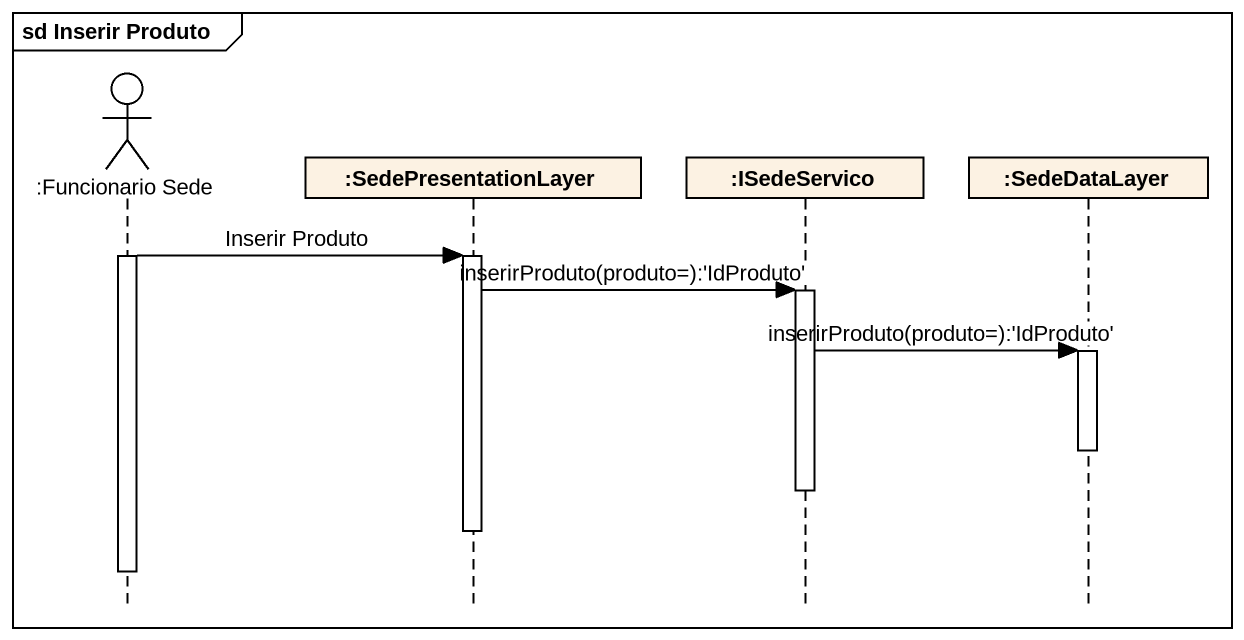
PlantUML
@startuml
mainframe sd Inserir Produto
hide footbox
actor ":Funcionario Sede" as Funcionario_Sede
participant ":SedePresentationLayer" as SedePresentationLayer
participant ":ISedeServico" as ISedeServico
participant ":SedeDataLayer" as SedeDataLayer

activate Funcionario_Sede
Funcionario_Sede -> SedePresentationLayer : Inserir Produto
activate SedePresentationLayer
SedePresentationLayer -> ISedeServico : inserirProduto(produto=):'IdProduto'
activate ISedeServico
ISedeServico -> SedeDataLayer : inserirProduto(produto=):'IdProduto'
activate SedeDataLayer
deactivate SedeDataLayer
deactivate ISedeServico
deactivate SedePresentationLayer
deactivate Funcionario_Sede
@enduml
